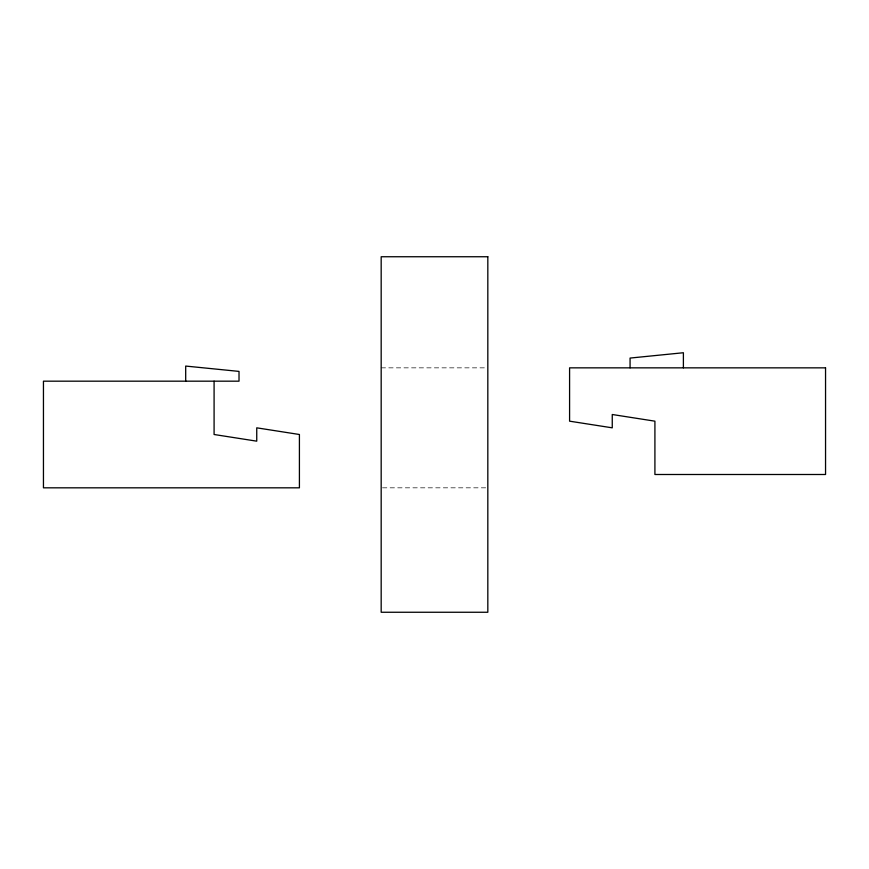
<?xml version="1.0" encoding="UTF-8"?>
<svg xmlns="http://www.w3.org/2000/svg" width="869" height="869" viewBox="0 0 869 869"><rect width="100%" height="100%" fill="white"/><g stroke="black" fill="none" stroke-linecap="round" stroke-linejoin="round"><path stroke-width="0.65" stroke-dasharray="4.34 3.26" d="M381.176 367.848L486.477 367.848M382.523 487.824L486.477 487.824"/><path stroke-width="1.3" d="M683.392 367.848L683.392 352.738L630.068 358.071L630.068 367.848M214.089 381.176L214.089 434.5L256.746 441.17L256.746 427.83L299.414 434.5L299.414 487.824L43.45 487.824L43.45 381.176L239.018 381.176L239.018 371.4L185.694 366.066L185.694 381.176M487.824 256.746L381.176 256.746L381.176 612.254L487.824 612.254L487.824 256.746M825.55 367.848L569.586 367.848L569.586 421.172L612.254 427.83L612.254 414.502L654.911 421.172L654.911 474.496L825.55 474.496L825.55 367.848"/></g></svg>
